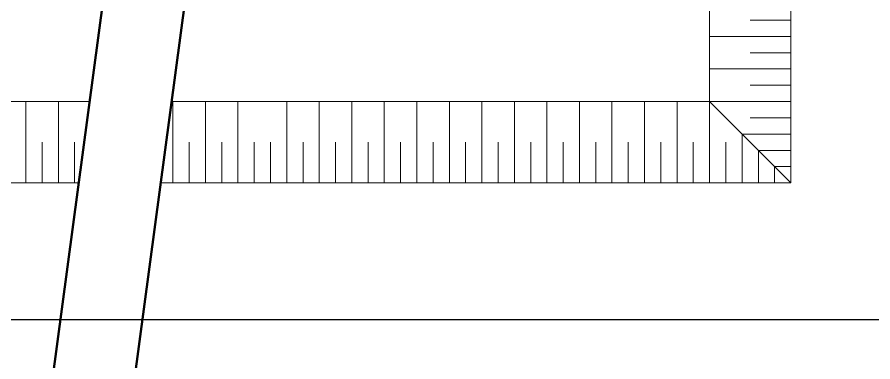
# Model space of a CAD drawing. Header units: inches. Extents: x 0 to 235202, y 0 to 361577.
# Drawn here: x 154002 to 164528, y 286760 to 290996 of the extents above; entities that cross this region are included whole.
import ezdxf

# ---------------------------------------------------------------- set-up
doc = ezdxf.new("R2010")
doc.units = ezdxf.units.IN
doc.header["$MEASUREMENT"] = 0
doc.layers.add('plan', color=8, linetype='Continuous', lineweight=0)

msp = doc.modelspace()

# ---------------------------------------------------------------- linework, layer by layer
at = {"color": 1}
msp.add_lwpolyline([(105098, 331407), (105098, 287281), (181188, 287281), (181188, 331407)], close=True, dxfattribs=at)
at = {"layer": 'plan', "color": 8, "lineweight": 50}
for p, q in [((150941, 260490), (155163, 291959)), ((156172, 291959), (151614, 257981))]:
    msp.add_line(p, q, dxfattribs=at)
at = {"layer": 'plan', "color": 8}
for p, q in [((162519, 289959), (162519, 291959)), ((163519, 288959), (163519, 291959)), ((163019, 290959), (163519, 290959)), ((162519, 290759), (163519, 290759)), ((163019, 290559), (163519, 290559)), ((162519, 290359), (163519, 290359)), ((163019, 290159), (163519, 290159)), ((154895, 289959), (152128, 289959)), ((154110, 289959), (154110, 288959)), ((154510, 289959), (154510, 288959)), ((162519, 289959), (155904, 289959)), ((155919, 289959), (155919, 288959)), ((156319, 289959), (156319, 288959)), ((156719, 289959), (156719, 288959)), ((157319, 289959), (157319, 288959)), ((157719, 289959), (157719, 288959)), ((158119, 289959), (158119, 288959)), ((158519, 289959), (158519, 288959)), ((158919, 289959), (158919, 288959)), ((159319, 289959), (159319, 288959)), ((159719, 289959), (159719, 288959)), ((160119, 289959), (160119, 288959)), ((160519, 289959), (160519, 288959)), ((160919, 289959), (160919, 288959)), ((161319, 289959), (161319, 288959)), ((161719, 289959), (161719, 288959)), ((162119, 289959), (162119, 288959)), ((162519, 289959), (163519, 288959)), ((162519, 289959), (163519, 289959)), ((162519, 289959), (162519, 288959)), ((163019, 289759), (163519, 289759)), ((162919, 289559), (163519, 289559)), ((162919, 289559), (162919, 288959)), ((154310, 289459), (154310, 288959)), ((154710, 289459), (154710, 288959)), ((156119, 289459), (156119, 288959)), ((156519, 289459), (156519, 288959)), ((156919, 289459), (156919, 288959)), ((157119, 289459), (157119, 288959)), ((157519, 289459), (157519, 288959)), ((157919, 289459), (157919, 288959)), ((158319, 289459), (158319, 288959)), ((158719, 289459), (158719, 288959)), ((159119, 289459), (159119, 288959)), ((159519, 289459), (159519, 288959)), ((159919, 289459), (159919, 288959)), ((160319, 289459), (160319, 288959)), ((160719, 289459), (160719, 288959)), ((161119, 289459), (161119, 288959)), ((161519, 289459), (161519, 288959)), ((161919, 289459), (161919, 288959)), ((162319, 289459), (162319, 288959)), ((162719, 289459), (162719, 288959)), ((163119, 289359), (163519, 289359)), ((163119, 289359), (163119, 288959)), ((163319, 289159), (163519, 289159)), ((163319, 289159), (163319, 288959)), ((154761, 288959), (151128, 288959)), ((163519, 288959), (155770, 288959))]:
    msp.add_line(p, q, dxfattribs=at)

doc.saveas('drawing.dxf')
